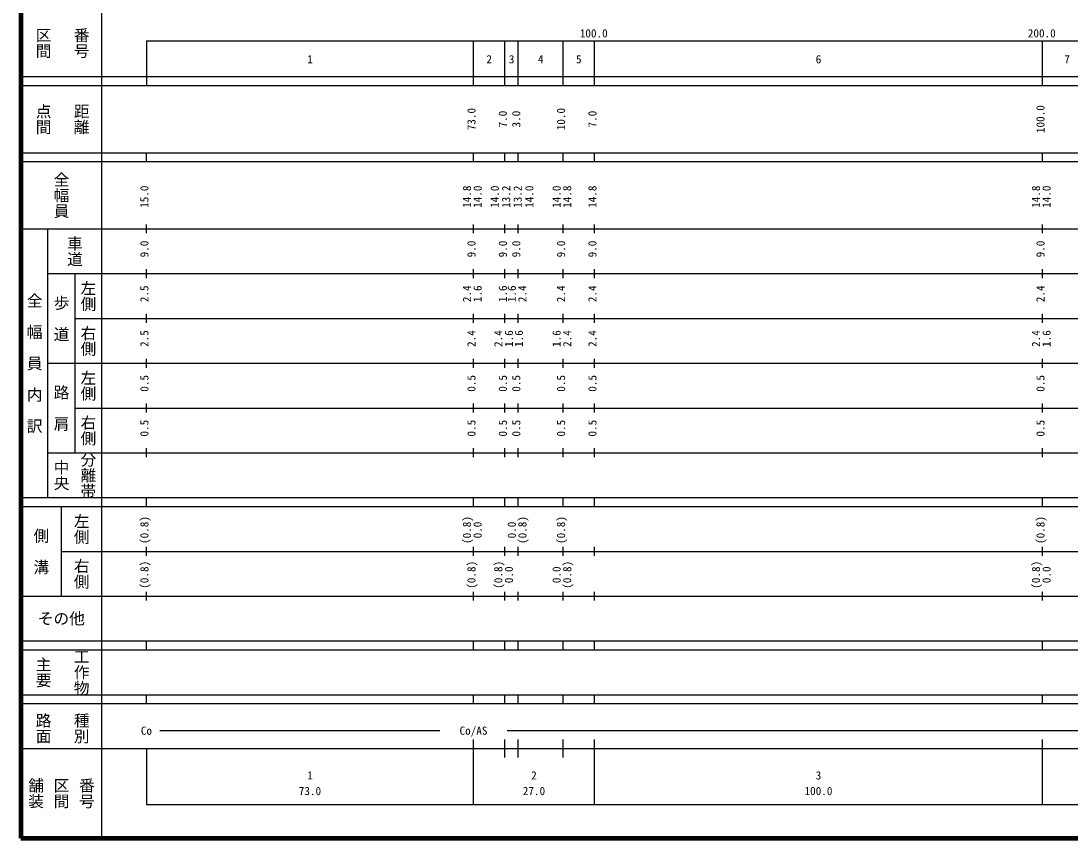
# Model space of a CAD drawing. Units: millimetres on the paper, enlarged 1000 times. Extents: x 40000 to 680000, y 20000 to 380000.
# Drawn here: x 40000 to 274143, y 20000 to 202409 of the extents above; entities that cross this region are included whole.
import ezdxf
from ezdxf.enums import TextEntityAlignment as Align

# ---------------------------------------------------------------- set-up
doc = ezdxf.new("R2010")
doc.units = ezdxf.units.MM
doc.header["$LTSCALE"] = 1000
doc.layers.add('M-TTL', color=2, linetype='Continuous', lineweight=140)
doc.layers.add('M-TTL-BAND', color=7, linetype='Continuous', lineweight=25)
doc.styles.add('@ＭＳ ゴシック', font='')
doc.styles.add('ＭＳ ゴシック', font='')
doc.styles.get('@ＭＳ ゴシック').set_extended_font_data('@MS Gothic')
doc.styles.get('ＭＳ ゴシック').set_extended_font_data('MS Gothic')

msp = doc.modelspace()

# ---------------------------------------------------------------- linework, layer by layer
at = {"layer": 'M-TTL'}
for p, q in [((40000, 380000), (40000, 20000)), ((40000, 20000), (680000, 20000))]:
    msp.add_line(p, q, dxfattribs=at)
at = {"layer": 'M-TTL-BAND'}
for p, q in [((58000, 370000), (58000, 20000)), ((68000, 198000), (579000, 198000)), ((68000, 198000), (68000, 188000)), ((141000, 188000), (141000, 198000)), ((148000, 188000), (148000, 198000)), ((151000, 188000), (151000, 198000)), ((161000, 188000), (161000, 198000)), ((168000, 188000), (168000, 198000)), ((268000, 188000), (268000, 198000)), ((40000, 190000), (579000, 190000)), ((40000, 188000), (579000, 188000)), ((40000, 173000), (579000, 173000)), ((40000, 171000), (579000, 171000)), ((68000, 171000), (68000, 173000)), ((141000, 171000), (141000, 173000)), ((148000, 171000), (148000, 173000)), ((151000, 171000), (151000, 173000)), ((161000, 171000), (161000, 173000)), ((168000, 171000), (168000, 173000)), ((268000, 171000), (268000, 173000)), ((68000, 155000), (68000, 157000)), ((141000, 155000), (141000, 157000)), ((148000, 155000), (148000, 157000)), ((151000, 155000), (151000, 157000)), ((161000, 155000), (161000, 157000)), ((168000, 155000), (168000, 157000)), ((268000, 155000), (268000, 157000)), ((40000, 156000), (579000, 156000)), ((46000, 96000), (46000, 156000)), ((46000, 146000), (579000, 146000)), ((52000, 146000), (52000, 106000)), ((68000, 145000), (68000, 147000)), ((141000, 145000), (141000, 147000)), ((148000, 145000), (148000, 147000)), ((151000, 145000), (151000, 147000)), ((161000, 145000), (161000, 147000)), ((168000, 145000), (168000, 147000)), ((268000, 145000), (268000, 147000)), ((52000, 136000), (579000, 136000)), ((68000, 135000), (68000, 137000)), ((141000, 135000), (141000, 137000)), ((148000, 135000), (148000, 137000)), ((151000, 135000), (151000, 137000)), ((161000, 135000), (161000, 137000)), ((168000, 135000), (168000, 137000)), ((268000, 135000), (268000, 137000)), ((68000, 125000), (68000, 127000)), ((141000, 125000), (141000, 127000)), ((148000, 125000), (148000, 127000)), ((151000, 125000), (151000, 127000)), ((161000, 125000), (161000, 127000)), ((168000, 125000), (168000, 127000)), ((268000, 125000), (268000, 127000)), ((46000, 126000), (579000, 126000)), ((52000, 116000), (579000, 116000)), ((68000, 115000), (68000, 117000)), ((141000, 115000), (141000, 117000)), ((148000, 115000), (148000, 117000)), ((151000, 115000), (151000, 117000)), ((161000, 115000), (161000, 117000)), ((168000, 115000), (168000, 117000)), ((268000, 115000), (268000, 117000)), ((46000, 106000), (579000, 106000)), ((68000, 105000), (68000, 107000)), ((141000, 105000), (141000, 107000)), ((148000, 105000), (148000, 107000)), ((151000, 105000), (151000, 107000)), ((161000, 105000), (161000, 107000)), ((168000, 105000), (168000, 107000)), ((268000, 105000), (268000, 107000)), ((40000, 96000), (579000, 96000)), ((68000, 94000), (68000, 96000)), ((141000, 94000), (141000, 96000)), ((148000, 94000), (148000, 96000)), ((151000, 94000), (151000, 96000)), ((161000, 94000), (161000, 96000)), ((168000, 94000), (168000, 96000)), ((268000, 94000), (268000, 96000)), ((40000, 94000), (579000, 94000)), ((49000, 94000), (49000, 74000)), ((68000, 83000), (68000, 85000)), ((141000, 83000), (141000, 85000)), ((148000, 83000), (148000, 85000)), ((151000, 83000), (151000, 85000)), ((161000, 83000), (161000, 85000)), ((168000, 83000), (168000, 85000)), ((268000, 83000), (268000, 85000)), ((49000, 84000), (579000, 84000)), ((68000, 73000), (68000, 75000)), ((141000, 73000), (141000, 75000)), ((148000, 73000), (148000, 75000)), ((151000, 73000), (151000, 75000)), ((161000, 73000), (161000, 75000)), ((168000, 73000), (168000, 75000)), ((268000, 73000), (268000, 75000)), ((40000, 74000), (579000, 74000)), ((40000, 64000), (579000, 64000)), ((68000, 62000), (68000, 64000)), ((141000, 62000), (141000, 64000)), ((148000, 62000), (148000, 64000)), ((151000, 62000), (151000, 64000)), ((161000, 62000), (161000, 64000)), ((168000, 62000), (168000, 64000)), ((268000, 62000), (268000, 64000)), ((40000, 62000), (579000, 62000)), ((40000, 52000), (579000, 52000)), ((68000, 50000), (68000, 52000)), ((141000, 50000), (141000, 52000)), ((148000, 50000), (148000, 52000)), ((151000, 50000), (151000, 52000)), ((161000, 50000), (161000, 52000)), ((168000, 50000), (168000, 52000)), ((268000, 50000), (268000, 52000)), ((40000, 50000), (579000, 50000)), ((71000, 44000), (133500, 44000)), ((148500, 44000), (565000, 44000)), ((40000, 40000), (579000, 40000)), ((68000, 40000), (68000, 27500)), ((141000, 27500), (141000, 42000)), ((148000, 38000), (148000, 42000)), ((151000, 38000), (151000, 42000)), ((161000, 38000), (161000, 42000)), ((168000, 27500), (168000, 42000)), ((268000, 27500), (268000, 42000)), ((68000, 27500), (579000, 27500))]:
    msp.add_line(p, q, dxfattribs=at)

# ---------------------------------------------------------------- texts
at = {"layer": 'M-TTL-BAND', "style": '@ＭＳ ゴシック'}
for s, p in [('区間', (45000, 197500)), ('番号', (53500, 197500)), ('点間', (45000, 180500)), ('距離', (53500, 180500)), ('全幅員', (49000, 163500)), ('車道', (52000, 151000)), ('左側', (55000, 141000)), ('全\u3000幅\u3000員\u3000内\u3000訳', (43000, 126000)), ('歩\u3000道', (49000, 136000)), ('右側', (55000, 131000)), ('左側', (55000, 121000)), ('路\u3000肩', (49000, 116000)), ('右側', (55000, 111000)), ('分離帯', (55000, 101000)), ('中央', (49000, 101000)), ('左側', (53500, 89000)), ('側\u3000溝', (44500, 84000)), ('右側', (53500, 79000)), ('工作物', (53500, 57000)), ('主要', (45000, 57000)), ('路面', (45000, 44500)), ('種別', (53500, 44500)), ('舗装', (43333, 30000)), ('区間', (49000, 30000)), ('番号', (54667, 30000))]:
    msp.add_text(s, height=2566, rotation=270, dxfattribs=at).set_placement(p, align=Align.MIDDLE_CENTER)
at = {"layer": 'M-TTL-BAND', "style": 'ＭＳ ゴシック'}
for s, p in [('100.0', (167844, 198195)), ('200.0', (267844, 198195)), ('1', (104500, 192405)), ('2', (144500, 192405)), ('3', (149500, 192405)), ('4', (156000, 192405)), ('5', (164500, 192405)), ('6', (218000, 192405)), ('7', (273500, 192405)), ('Co', (68000, 42500)), ('Co/AS', (141000, 42500)), ('1', (104500, 32523)), ('2', (154500, 32523)), ('3', (218000, 32523)), ('73.0', (104500, 29033)), ('27.0', (154500, 29033)), ('100.0', (218000, 29033))]:
    msp.add_text(s, height=1833, dxfattribs=at).set_placement(p, align=Align.BOTTOM_CENTER)
for s, p in [('73.0', (142000, 180500)), ('10.0', (162000, 180500)), ('100.0', (269000, 180500)), ('7.0', (149000, 180500)), ('3.0', (152000, 180500)), ('7.0', (169000, 180500)), ('15.0', (69000, 163174)), ('14.8', (141000, 163174)), ('14.0', (143370, 163174)), ('14.0', (147198, 163174)), ('13.2', (149747, 163174)), ('13.2', (152312, 163174)), ('14.0', (154918, 163174)), ('14.0', (161000, 163174)), ('14.8', (163370, 163174)), ('14.8', (169000, 163174)), ('14.8', (268000, 163174)), ('14.0', (270370, 163174)), ('9.0', (69000, 151500)), ('9.0', (142000, 151500)), ('9.0', (149000, 151500)), ('9.0', (152000, 151500)), ('9.0', (162000, 151500)), ('9.0', (169000, 151500)), ('9.0', (269000, 151500)), ('2.5', (69000, 141500)), ('2.4', (141000, 141500)), ('1.6', (143370, 141500)), ('1.6', (149000, 141500)), ('1.6', (151000, 141500)), ('2.4', (153370, 141500)), ('2.4', (162000, 141500)), ('2.4', (169000, 141500)), ('2.4', (269000, 141500)), ('2.5', (69000, 131500)), ('2.4', (142000, 131500)), ('2.4', (148000, 131500)), ('1.6', (150370, 131500)), ('1.6', (152588, 131500)), ('1.6', (161000, 131500)), ('2.4', (163370, 131500)), ('2.4', (169000, 131500)), ('2.4', (268000, 131500)), ('1.6', (270370, 131500)), ('0.5', (69000, 121500)), ('0.5', (142000, 121500)), ('0.5', (149000, 121500)), ('0.5', (152000, 121500)), ('0.5', (162000, 121500)), ('0.5', (169000, 121500)), ('0.5', (269000, 121500)), ('0.5', (69000, 111500)), ('0.5', (142000, 111500)), ('0.5', (149000, 111500)), ('0.5', (152000, 111500)), ('0.5', (162000, 111500)), ('0.5', (169000, 111500)), ('0.5', (269000, 111500)), ('(0.8)', (69000, 88764)), ('(0.8)', (141000, 88764)), ('(0.8)', (153370, 88764)), ('(0.8)', (162000, 88764)), ('(0.8)', (269000, 88764)), ('0.0', (143370, 88764)), ('0.0', (151000, 88764)), ('(0.8)', (69000, 78764)), ('(0.8)', (142000, 78764)), ('(0.8)', (148000, 78764)), ('0.0', (150370, 78764)), ('0.0', (161000, 78764)), ('(0.8)', (163370, 78764)), ('(0.8)', (268000, 78764)), ('0.0', (270370, 78764))]:
    msp.add_text(s, height=1833, rotation=90, dxfattribs=at).set_placement(p, align=Align.BOTTOM_CENTER)
msp.add_text('その他', height=2566, dxfattribs=at).set_placement((49000, 69000), align=Align.MIDDLE_CENTER)

doc.saveas('drawing.dxf')
